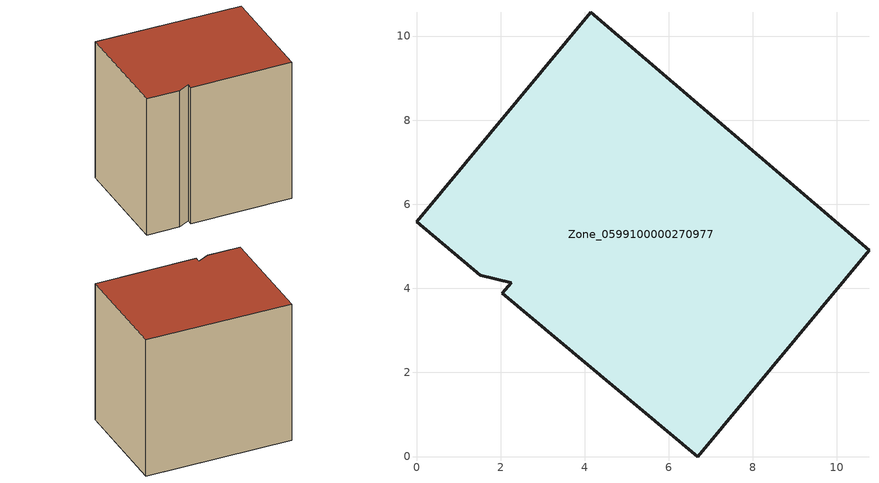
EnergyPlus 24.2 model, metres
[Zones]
Zone_0599100000270977
 floor ground (C_G): 2.04,3.88 2.26,4.14 1.52,4.31 0,5.58 4.14,10.56 10.76,4.9 6.69,0 z0
 wall outside (C_F): 0,5.58 1.52,4.31 2.26,4.14 2.04,3.88 6.69,0 10.76,4.9 4.14,10.56 0,5.58 z0:8.71
 roof outside (C_R): 2.26,4.14 2.04,3.88 6.69,0 10.76,4.9 4.14,10.56 0,5.58 1.52,4.31 z8.71
[BUILDING]
Pand.0599100000270977: North Axis=0; Terrain=City; Loads Convergence Tolerance Value=0.04; Temperature Convergence Tolerance Value=0.4; Solar Distribution=FullExterior; Maximum Number of Warmup Days=25; Minimum Number of Warmup Days=1
[Site:Location]
Rotterdam.The.Hague.AP_ZH_NLD Design_Conditions: Latitude=51.96; Longitude=4.45; Time Zone=1; Elevation=-4.5
[SITE:GROUNDTEMPERATURE:BUILDINGSURFACE]
18, 18, 18, 18, 18, 18, 18, 18, 18, 18, 18, 18
[MATERIAL] Thermal Absorptance=0.9; Solar Absorptance=0.7; Visible Absorptance=0.7
Name | Roughness | Thickness | Conductivity | Density | Specific Heat
G.TC.1946-1964 | MediumSmooth | 0.15 | 1 | 540 | 1210
F.TC.1946-1964 | Rough | 0.3 | 0.857143 | 1920 | 840
R.TC.1946-1964 | MediumRough | 0.2 | 0.235294 | 1500 | 1000
[CONSTRUCTION]
C_G: G.TC.1946-1964
C_F: F.TC.1946-1964
C_R: R.TC.1946-1964
[ZONE]
Zone_0599100000270977: Type=1; Multiplier=1; Ceiling Height=Autocalculate; Volume=Autocalculate; Floor Area=autocalculate; Part of Total Floor Area=Yes
[ZONEINFILTRATION:DESIGNFLOWRATE]
Infil_Zone_0599100000270977: Zone or ZoneList or Space or SpaceList=Zone_0599100000270977; Schedule=AlwaysOn; Design Flow Rate Calculation Method=Flow/Area; Flow Rate per Floor Area=0.003; Constant Term Coefficient=1; Temperature Term Coefficient=0; Velocity Term Coefficient=0; Velocity Squared Term Coefficient=0
[HVACTEMPLATE:ZONE:IDEALLOADSAIRSYSTEM]
Zone_0599100000270977: Maximum Heating Supply Air Temperature=50; Minimum Cooling Supply Air Temperature=13; Maximum Heating Supply Air Humidity Ratio=0.0156; Minimum Cooling Supply Air Humidity Ratio=0.0077; Heating Limit=NoLimit; Cooling Limit=NoLimit; Dehumidification Control Type=ConstantSensibleHeatRatio; Cooling Sensible Heat Ratio=0.7; Dehumidification Setpoint=60; Humidification Control Type=None; Humidification Setpoint=30; Outdoor Air Method=None; Outdoor Air Flow Rate per Person=0.00944; Outdoor Air Flow Rate per Zone Floor Area=0; Outdoor Air Flow Rate per Zone=0; Demand Controlled Ventilation Type=None; Outdoor Air Economizer Type=NoEconomizer; Heat Recovery Type=None; Sensible Heat Recovery Effectiveness=0.7; Latent Heat Recovery Effectiveness=0.65
[ZONECONTROL:THERMOSTAT]
ThermostatControl_Zone_0599100000270977: Zone or ZoneList=Zone_0599100000270977; Control Type Schedule=DualSetpointControlType; Control 1=Thermostat_Zone_0599100000270977; Temperature Difference Between Cutout And Setpoint=0
[THERMOSTATSETPOINT:DUALSETPOINT]
Thermostat_Zone_0599100000270977: Heating Setpoint Temperature Schedule=HeatingSetpoint_Zone_0599100000270977; Cooling Setpoint Temperature Schedule=CoolingSetpoint_Zone_0599100000270977
[SCHEDULE:COMPACT]
HeatingSetpoint_Zone_0599100000270977: Through: 12/31, For: AllDays, Until: 24:00, 21
CoolingSetpoint_Zone_0599100000270977: Through: 12/31, For: AllDays, Until: 24:00, 24
DualSetpointControlType: Through: 12/31, For: AllDays, Until: 24:00, 4
AlwaysOn: Through: 12/31, For: AllDays, Until: 24:00, 1
